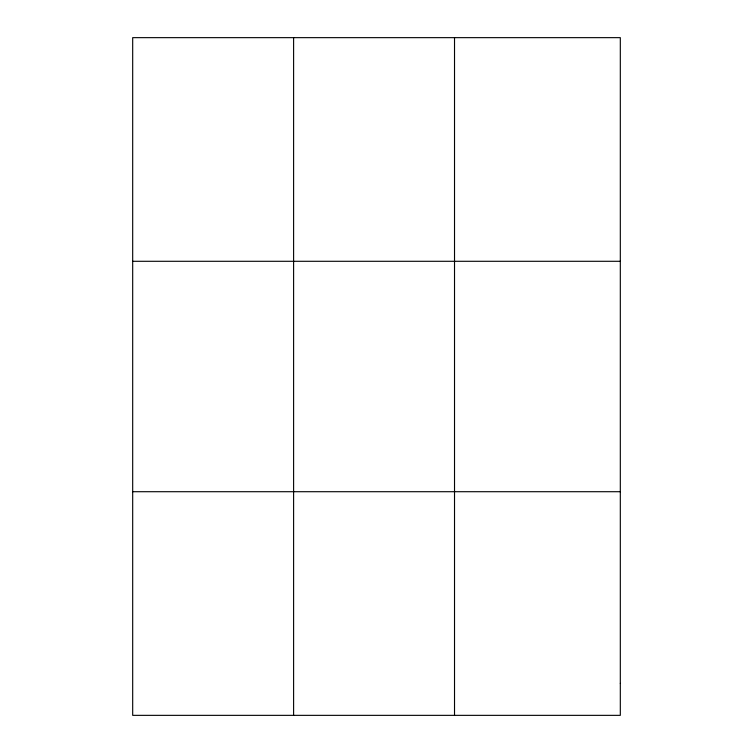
<?xml version="1.0" encoding="UTF-8"?>
<svg xmlns="http://www.w3.org/2000/svg" width="753" height="753" viewBox="0 0 753 753"><rect width="100%" height="100%" fill="white"/><g stroke="black" fill="none" stroke-linecap="round" stroke-linejoin="round"><path stroke-width="1.13" d="M454.52 715.35L454.52 37.65M132.688 261.291L620.312 261.291M132.688 491.709L620.312 491.709M293.604 37.65L293.604 715.35M620.312 683.404L620.312 715.35L132.688 715.35L132.688 37.65L620.312 37.65L620.312 683.404"/></g></svg>
